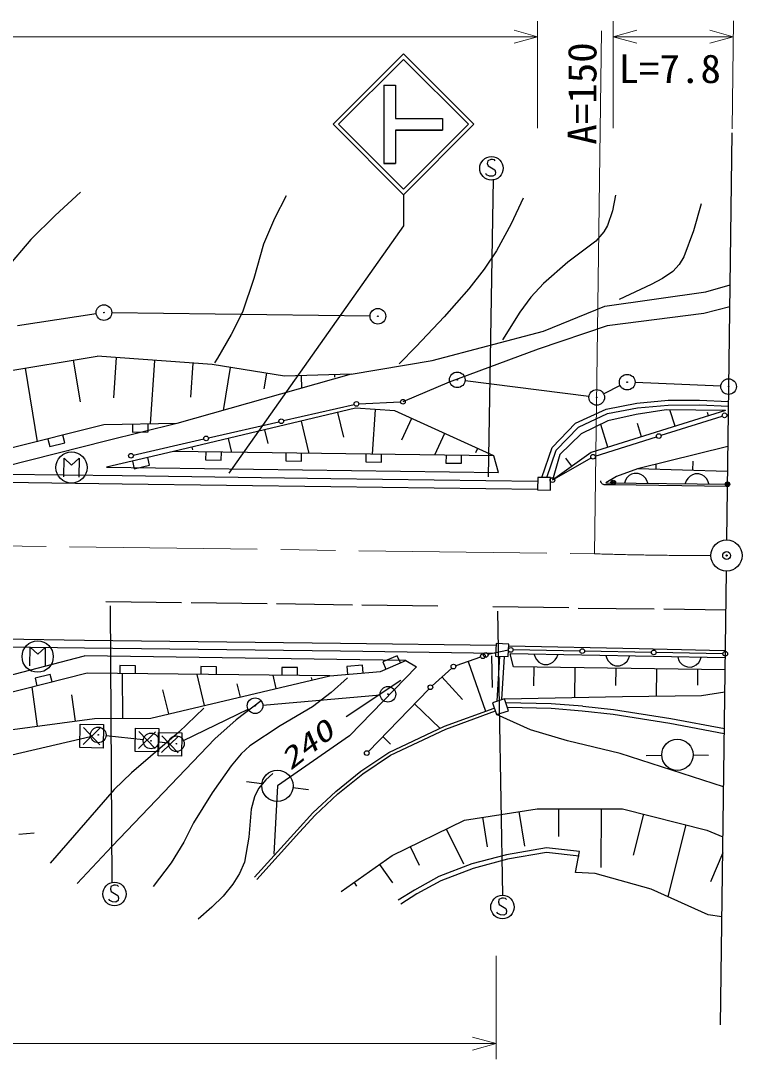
# Model space of a CAD drawing. Units: millimetres, scale not verified. Extents: x 40000 to 680000, y 20000 to 380000.
# Drawn here: x 310036 to 356147, y 249650 to 316034 of the extents above; entities that cross this region are included whole.
import ezdxf
from ezdxf.enums import TextEntityAlignment as Align

# ---------------------------------------------------------------- set-up
doc = ezdxf.new("R2010")
doc.units = ezdxf.units.MM
doc.header["$LTSCALE"] = 1000
doc.header["$PDMODE"] = 32
doc.header["$PDSIZE"] = 500
doc.linetypes.add('CHAIN', pattern=[18.5, 12, -1.5, 3.5, -1.5])
for name, color, linetype, lineweight in [('M-BGD', 7, 'Continuous', 25), ('M-BGD-EXST', 7, 'Continuous', 25), ('M-BMK', 2, 'CHAIN', 13), ('M-BMK-OTRS', 5, 'Continuous', 25), ('M-BMK-ROW', 30, 'Continuous', 25), ('M-BMK-SRVR', 3, 'Continuous', 25), ('M-STR-HTXT', 7, 'Continuous', 13), ('M-STR-STRC', 7, 'Continuous', 25)]:
    doc.layers.add(name, color=color, linetype=linetype, lineweight=lineweight)
doc.layers.add('M-OTRS', color=6, linetype='Continuous')
doc.styles.add('ＭＳ ゴシック', font='')
doc.styles.get('ＭＳ ゴシック').set_extended_font_data('MS Gothic')

msp = doc.modelspace()

# ---------------------------------------------------------------- linework, layer by layer
at = {"layer": 'M-BGD'}
for p, q in [((353828, 298703), (355370, 299157)), ((347368, 297799), (353828, 298703)), ((343454, 296196), (347368, 297799)), ((355352, 297742), (353700, 297311)), ((353700, 297311), (347513, 296535)), ((336338, 294321), (343454, 296196)), ((347513, 296535), (343107, 295036)), ((343107, 295036), (337425, 292941)), ((308769, 293569), (314919, 294588)), ((313382, 294333), (313823, 291670)), ((322268, 294066), (314919, 294588)), ((316144, 294501), (315962, 291928)), ((318594, 294327), (318305, 290258)), ((321043, 294153), (320888, 291965)), ((331157, 293436), (336338, 294321)), ((310307, 293824), (311084, 289127)), ((331157, 293436), (320016, 290290)), ((326897, 293311), (322268, 294066)), ((323426, 293877), (322976, 291125)), ((325740, 293500), (325576, 292497)), ((331157, 293436), (326897, 293311)), ((327962, 293342), (327986, 292540)), ((330092, 293404), (330097, 293244)), ((337425, 292941), (334464, 291676)), ((326833, 290472), (331343, 291510)), ((331639, 291550), (334315, 291670)), ((347445, 291207), (349421, 291585)), ((349421, 291585), (351408, 291771)), ((349463, 291287), (351423, 291471)), ((351408, 291771), (353418, 291788)), ((351423, 291471), (353412, 291488)), ((353412, 291488), (355270, 291402)), ((353418, 291788), (355274, 291702)), ((331438, 291277), (319801, 288495)), ((330274, 290999), (330654, 289407)), ((333948, 291095), (331438, 291277)), ((332693, 291186), (332485, 288325)), ((340274, 288221), (333948, 291095)), ((345501, 290303), (347445, 291207)), ((345678, 290054), (347538, 290920)), ((355072, 291122), (346485, 288438)), ((347538, 290920), (349463, 291287)), ((349376, 290865), (347563, 290462)), ((351295, 291157), (349376, 290865)), ((350957, 289533), (354874, 290766)), ((355072, 291122), (351295, 291157)), ((351852, 290115), (351527, 291155)), ((353999, 290786), (353934, 290994)), ((315337, 290203), (309155, 288639)), ((320016, 290290), (315337, 290203)), ((320016, 290290), (315531, 289190)), ((317177, 290237), (317186, 289737)), ((318186, 289756), (318176, 290256)), ((322030, 289367), (326540, 290405)), ((327947, 290443), (328440, 288379)), ((335002, 290616), (334373, 289230)), ((343995, 288746), (345501, 290303)), ((347563, 290462), (345851, 289623)), ((347558, 288773), (347101, 290235)), ((349705, 289444), (349443, 290282)), ((312853, 289059), (312730, 289544)), ((317186, 289737), (318186, 289756)), ((325619, 289886), (325831, 289002)), ((337111, 289658), (336481, 288272)), ((344257, 288586), (345678, 290054)), ((345851, 289623), (344492, 288309)), ((346755, 288210), (350671, 289443)), ((315531, 289190), (309063, 287541)), ((311761, 289298), (311884, 288814)), ((311884, 288814), (312853, 289059)), ((317227, 288262), (321737, 289300)), ((320965, 288773), (321007, 288597)), ((323292, 289330), (323503, 288446)), ((355237, 288829), (349462, 287391)), ((319801, 288495), (315523, 287495)), ((318263, 287622), (318149, 288109)), ((340274, 288221), (319801, 288495)), ((321860, 288468), (321853, 287968)), ((322853, 287954), (322860, 288454)), ((326979, 288399), (326972, 287899)), ((327972, 287886), (327978, 288386)), ((332097, 288330), (332090, 287830)), ((333090, 287817), (333097, 288317)), ((337215, 288262), (337209, 287762)), ((338209, 287748), (338215, 288248)), ((339220, 288700), (339094, 288423)), ((340577, 287154), (340274, 288221)), ((343347, 286836), (343995, 288746)), ((343662, 286831), (344257, 288586)), ((346485, 288438), (344016, 286671)), ((344492, 288309), (344016, 286671)), ((312788, 286881), (312808, 288081)), ((312808, 288081), (313280, 287633)), ((313280, 287633), (313768, 288064)), ((313768, 288064), (313748, 286865)), ((315523, 287495), (340577, 287154)), ((317175, 287881), (317289, 287395)), ((317289, 287395), (318263, 287622)), ((321853, 287968), (322853, 287954)), ((326972, 287899), (327972, 287886)), ((332090, 287830), (333090, 287817)), ((337209, 287762), (338209, 287748)), ((344146, 286745), (346482, 288090)), ((345250, 287554), (344872, 288082)), ((350639, 287356), (350649, 287686)), ((352992, 287285), (353010, 287881)), ((309050, 287054), (316521, 286955)), ((316521, 286955), (329859, 286782)), ((329859, 286782), (343070, 286607)), ((343084, 286841), (343071, 286041)), ((343898, 286827), (343084, 286841)), ((343885, 286027), (343898, 286827)), ((348115, 286910), (347420, 286486)), ((349462, 287391), (348115, 286910)), ((348769, 286806), (348678, 286657)), ((348920, 286955), (348769, 286806)), ((349071, 287044), (348920, 286955)), ((349251, 287102), (349071, 287044)), ((349491, 287101), (349251, 287102)), ((355216, 287219), (349462, 287391)), ((349671, 287039), (349491, 287101)), ((349820, 286948), (349671, 287039)), ((349969, 286797), (349820, 286948)), ((350058, 286646), (349969, 286797)), ((352813, 286926), (352662, 286777)), ((352964, 287014), (352813, 286926)), ((353144, 287073), (352964, 287014)), ((353384, 287071), (353144, 287073)), ((353564, 287010), (353384, 287071)), ((353713, 286919), (353564, 287010)), ((353862, 286768), (353713, 286919)), ((309043, 286534), (316514, 286435)), ((316514, 286435), (329852, 286262)), ((329852, 286262), (343064, 286088)), ((347104, 286597), (347105, 286627)), ((347114, 286547), (347104, 286597)), ((347143, 286487), (347114, 286547)), ((347172, 286446), (347143, 286487)), ((347212, 286416), (347172, 286446)), ((347271, 286385), (347212, 286416)), ((347321, 286374), (347271, 286385)), ((347401, 286373), (347321, 286374)), ((347901, 286365), (347401, 286373)), ((347420, 286486), (355206, 286418)), ((355204, 286256), (347901, 286365)), ((348678, 286657), (348617, 286477)), ((350117, 286466), (350058, 286646)), ((352571, 286627), (352510, 286448)), ((352662, 286777), (352571, 286627)), ((353951, 286617), (353862, 286768)), ((354010, 286436), (353951, 286617)), ((343071, 286041), (343885, 286027)), ((314105, 276427), (308934, 276497)), ((330470, 276230), (314105, 276427)), ((340410, 276096), (330470, 276230)), ((340414, 276216), (340385, 275416)), ((341227, 276186), (340414, 276216)), ((341198, 275386), (341227, 276186)), ((314099, 275927), (308926, 275997)), ((310626, 274795), (310646, 275995)), ((310646, 275995), (311118, 275547)), ((311118, 275547), (311606, 275979)), ((311606, 275979), (311585, 274779)), ((330464, 275730), (314099, 275927)), ((340391, 275596), (330463, 275730)), ((341207, 275790), (339898, 275521)), ((341226, 276068), (349550, 275897)), ((355063, 275315), (341314, 275555)), ((341522, 274725), (341314, 275555)), ((345775, 275739), (341504, 275817)), ((342856, 275528), (342913, 275347)), ((344293, 275323), (344356, 275502)), ((350345, 275655), (346075, 275734)), ((349550, 275897), (354047, 275792)), ((354916, 275572), (350645, 275650)), ((354047, 275792), (355069, 275787)), ((308608, 274009), (314104, 275432)), ((334645, 275131), (314104, 275432)), ((331870, 274839), (330874, 274753)), ((331913, 274341), (331870, 274839)), ((333030, 274438), (334645, 275131)), ((334100, 275441), (333181, 275047)), ((333181, 275047), (333378, 274588)), ((334297, 274982), (334100, 275441)), ((334645, 275131), (335334, 274743)), ((339429, 275362), (337832, 274801)), ((338630, 275082), (339749, 271898)), ((340116, 275427), (340172, 273412)), ((340385, 275416), (341198, 275386)), ((340484, 272536), (340660, 275406)), ((340790, 272638), (340960, 275395)), ((342913, 275347), (343000, 275195)), ((343000, 275195), (343148, 275043)), ((343148, 275043), (343296, 274950)), ((343296, 274950), (343475, 274887)), ((343475, 274887), (343715, 274883)), ((343715, 274883), (343896, 274940)), ((343896, 274940), (344047, 275027)), ((344047, 275027), (344200, 275175)), ((344200, 275175), (344293, 275323)), ((347439, 275448), (347496, 275267)), ((347496, 275267), (347583, 275116)), ((347583, 275116), (347730, 274963)), ((347730, 274963), (347879, 274870)), ((347879, 274870), (348058, 274807)), ((348298, 274803), (348479, 274860)), ((348479, 274860), (348630, 274947)), ((348630, 274947), (348783, 275095)), ((348783, 275095), (348875, 275243)), ((348875, 275243), (348939, 275422)), ((352022, 275368), (352078, 275187)), ((352078, 275187), (352166, 275036)), ((352166, 275036), (352313, 274883)), ((352313, 274883), (352462, 274790)), ((353061, 274780), (353213, 274867)), ((353213, 274867), (353366, 275015)), ((353366, 275015), (353458, 275163)), ((353458, 275163), (353521, 275342)), ((314285, 274333), (308826, 272952)), ((311917, 274250), (310948, 274005)), ((312040, 273765), (311917, 274250)), ((329800, 274158), (314285, 274333)), ((316376, 274810), (316371, 274310)), ((317376, 274798), (316376, 274810)), ((316549, 271442), (316539, 274308)), ((317371, 274298), (317376, 274798)), ((321781, 272261), (321310, 274254)), ((321548, 274751), (321543, 274251)), ((322548, 274740), (321548, 274751)), ((322543, 274240), (322548, 274740)), ((326364, 273345), (326162, 274199)), ((326720, 274693), (326714, 274193)), ((327720, 274681), (326720, 274693)), ((327714, 274181), (327720, 274681)), ((329800, 274158), (333030, 274438)), ((330874, 274753), (330917, 274255)), ((335334, 274743), (331048, 270330)), ((337579, 274651), (336328, 273525)), ((355053, 274532), (341522, 274725)), ((342830, 274706), (342813, 273517)), ((345446, 274669), (345419, 272772)), ((348062, 274632), (348046, 273545)), ((348058, 274807), (348298, 274803)), ((350678, 274594), (350653, 272858)), ((352462, 274790), (352640, 274727)), ((352640, 274727), (352880, 274723)), ((352880, 274723), (353061, 274780)), ((353294, 274557), (353279, 273559)), ((310948, 274005), (311071, 273520)), ((318344, 271448), (329800, 274158)), ((324072, 272803), (323870, 273657)), ((328655, 273887), (328614, 274058)), ((334338, 273855), (330834, 271542)), ((336953, 274088), (338259, 272637)), ((311095, 270942), (310758, 273441)), ((313534, 271271), (313309, 272937)), ((319490, 271719), (319126, 273256)), ((336112, 273317), (332257, 269328)), ((348498, 272829), (353538, 272897)), ((353538, 272897), (355035, 273128)), ((335200, 272374), (336833, 270796)), ((340961, 272690), (340193, 272443)), ((340193, 272443), (340438, 271682)), ((340961, 272690), (348498, 272829)), ((341206, 271928), (340961, 272690)), ((341036, 272458), (343943, 272390)), ((343943, 272390), (345942, 272231)), ((345951, 272230), (347930, 272010)), ((337123, 270932), (340303, 272102)), ((337200, 270748), (340372, 271915)), ((340438, 271682), (341206, 271928)), ((342613, 270701), (340438, 271682)), ((341143, 272156), (343927, 272090)), ((343927, 272090), (345918, 271932)), ((345918, 271932), (347889, 271713)), ((347889, 271713), (351521, 271127)), ((347930, 272010), (351576, 271422)), ((307436, 270448), (314754, 271435)), ((313804, 269567), (313830, 271067)), ((313830, 271067), (315329, 271042)), ((314036, 270854), (315098, 269756)), ((314754, 271435), (318344, 271448)), ((315329, 271042), (315304, 269542)), ((333565, 269258), (337123, 270932)), ((351521, 271127), (355000, 270477)), ((351576, 271422), (355004, 270782)), ((314018, 269774), (315116, 270836)), ((317343, 269317), (317368, 270817)), ((317368, 270817), (318868, 270792)), ((317557, 269524), (318655, 270586)), ((317575, 270604), (318636, 269506)), ((318810, 269044), (318835, 270544)), ((318835, 270544), (320335, 270519)), ((318868, 270792), (318843, 269292)), ((319024, 269251), (320122, 270312)), ((319042, 270331), (320104, 269233)), ((320335, 270519), (320310, 269019)), ((331048, 270330), (326438, 267128)), ((333169, 270272), (333670, 269787)), ((333664, 269083), (337200, 270748)), ((344979, 269997), (342613, 270701)), ((315304, 269542), (313804, 269567)), ((348352, 269204), (344979, 269997)), ((318843, 269292), (317343, 269317)), ((320310, 269019), (318810, 269044)), ((331774, 268061), (333565, 269258)), ((331892, 267899), (333664, 269083)), ((354956, 267059), (348352, 269204)), ((351002, 269076), (350003, 269042)), ((353002, 269103), (354002, 269096)), ((330168, 266771), (331774, 268061)), ((330299, 266620), (331892, 267899)), ((325445, 267252), (324453, 267377)), ((326438, 267128), (326202, 262758)), ((327431, 267012), (328424, 266897)), ((328706, 265396), (330168, 266771)), ((328849, 265255), (330299, 266620)), ((338386, 264937), (343041, 265665)), ((343041, 265665), (348486, 265651)), ((344402, 265661), (344398, 263889)), ((347124, 265654), (347115, 261910)), ((348486, 265651), (353893, 264288)), ((327696, 264290), (328706, 265396)), ((327844, 264155), (328849, 265255)), ((333779, 262678), (338386, 264937)), ((339550, 265119), (339844, 263234)), ((341877, 265483), (342224, 263264)), ((349837, 265310), (349179, 262699)), ((324983, 261280), (327696, 264290)), ((337234, 264372), (338325, 262148)), ((352541, 264629), (351385, 260042)), ((353893, 264288), (354915, 263857)), ((309906, 264038), (310903, 264114)), ((325131, 261146), (327844, 264155)), ((334931, 263242), (335508, 262066)), ((343635, 263158), (341080, 262723)), ((345756, 262935), (343635, 263158)), ((345495, 261593), (345756, 262935)), ((330521, 260382), (333779, 262678)), ((341080, 262723), (338865, 262134)), ((341144, 262429), (338957, 261848)), ((343644, 262855), (341144, 262429)), ((345725, 262637), (343644, 262855)), ((354902, 262836), (354119, 260981)), ((332965, 262104), (333792, 260930)), ((338865, 262134), (336751, 261327)), ((338957, 261848), (336878, 261054)), ((346752, 261513), (345495, 261593)), ((331336, 260956), (331501, 260721)), ((336751, 261327), (335195, 260468)), ((336878, 261054), (335356, 260215)), ((350325, 260516), (346752, 261513)), ((335195, 260468), (334167, 259810)), ((353971, 258886), (350325, 260516)), ((335356, 260215), (334329, 259558)), ((354849, 258761), (353971, 258886))]:
    msp.add_line(p, q, dxfattribs=at)
for points in [[(313862, 305077), (312229, 303594), (310672, 302043), (309118, 300214)], [(326995, 304836), (326259, 303402), (325540, 301753), (324933, 299564), (324209, 297411), (323492, 295975), (322610, 294462), (322428, 294161)], [(348057, 304891), (347858, 303877), (347539, 302941), (347308, 302541), (346801, 301955), (345007, 300593), (343440, 299246), (342645, 298360), (341933, 297397), (340829, 295638)], [(342156, 304692), (341386, 303061), (340435, 301325), (339653, 300165), (338669, 298899), (337101, 297103), (335309, 295219), (334217, 294108)], [(353531, 304336), (353037, 302611), (352424, 300950), (352113, 300446), (351704, 300009), (351054, 299551), (350326, 299175), (348279, 298224)], [(330923, 274038), (329876, 273102), (328687, 272181), (326625, 270954), (324668, 269674), (324125, 269167), (323484, 268402), (322272, 266670), (321085, 264768), (320448, 263520), (319643, 262197), (318499, 260697)], [(325393, 272569), (323813, 271336), (322441, 270122), (315873, 263272), (313643, 260875)], [(321735, 272084), (320143, 270565), (318335, 268993), (317113, 267960), (316009, 266885), (311924, 262182)], [(326137, 267922), (325691, 267516), (325239, 266948), (324974, 266416), (324756, 265637), (324613, 263846), (324336, 262251), (324012, 261513), (323600, 260849), (322968, 260079), (322254, 259374), (321366, 258594)]]:
    msp.add_lwpolyline(points, dxfattribs=at)
for centre, radius in [((331489, 291544), 150), ((334464, 291676), 150), ((355017, 290811), 150), ((326687, 290438), 150), ((321884, 289333), 150), ((350814, 289488), 150), ((313278, 287473), 1000), ((317081, 288228), 150), ((346612, 288165), 150), ((344016, 286671), 150), ((347903, 286515), 150), ((347903, 286515), 90), ((347903, 286515), 30), ((355206, 286406), 150), ((355206, 286406), 90), ((355206, 286406), 30), ((311116, 275387), 1000), ((339570, 275412), 150), ((339751, 275491), 150), ((341354, 275820), 150), ((345925, 275736), 150), ((350495, 275653), 150), ((355066, 275569), 150), ((337691, 274752), 150), ((336216, 273425), 150), ((352002, 269110), 1000), ((332153, 269221), 150), ((326438, 267128), 1000)]:
    msp.add_circle(centre, radius, dxfattribs=at)
at = {"layer": 'M-BGD-EXST'}
for p, q in [((339887, 307087), (339854, 306907)), ((339854, 306907), (339912, 306756)), ((340069, 307174), (339887, 307087)), ((339912, 306756), (340328, 306509)), ((340189, 307172), (340069, 307174)), ((340308, 307140), (340189, 307172)), ((340367, 307079), (340308, 307140)), ((339812, 306188), (339754, 306279)), ((339991, 306095), (339812, 306188)), ((340201, 306091), (339991, 306095)), ((340352, 306179), (340201, 306091)), ((340328, 306509), (340385, 306358)), ((340385, 306358), (340352, 306179)), ((339938, 286881), (340244, 305898)), ((315749, 278635), (315861, 260917)), ((340503, 278282), (340821, 260148)), ((315795, 260696), (315762, 260516)), ((315762, 260516), (315819, 260365)), ((315976, 260783), (315795, 260696)), ((315819, 260365), (316235, 260118)), ((316096, 260781), (315976, 260783)), ((316216, 260749), (316096, 260781)), ((316275, 260688), (316216, 260749)), ((315720, 259797), (315661, 259888)), ((315898, 259704), (315720, 259797)), ((316108, 259700), (315898, 259704)), ((316260, 259788), (316108, 259700)), ((316235, 260118), (316293, 259967)), ((316293, 259967), (316260, 259788)), ((340592, 259863), (340559, 259683)), ((340559, 259683), (340617, 259532)), ((340774, 259950), (340592, 259863)), ((340894, 259948), (340774, 259950)), ((341013, 259916), (340894, 259948)), ((341072, 259855), (341013, 259916)), ((340517, 258964), (340459, 259055)), ((340696, 258871), (340517, 258964)), ((340617, 259532), (341033, 259285)), ((341057, 258955), (340906, 258867)), ((341033, 259285), (341090, 259134)), ((341090, 259134), (341057, 258955)), ((340906, 258867), (340696, 258871))]:
    msp.add_line(p, q, dxfattribs=at)
for centre in [(340119, 306603), (316027, 260212), (340824, 259379)]:
    msp.add_circle(centre, 750, dxfattribs=at)
at = {"layer": 'M-BMK'}
msp.add_line((276155, 282904), (346714, 281958), dxfattribs=at)
msp.add_arc((354153, 531847), 250000, 268.29486, 269.99861, dxfattribs=at)
at = {"layer": 'M-BMK-OTRS'}
for p, q in [((355160, 282849), (355495, 308873)), ((354760, 251851), (355134, 280849))]:
    msp.add_line(p, q, dxfattribs=at)
at = {"layer": 'M-BMK-ROW'}
for p, q in [((314858, 297305), (309833, 296537)), ((332359, 297152), (315852, 297374)), ((346352, 292020), (338431, 293018)), ((354775, 292671), (349294, 292910)), ((348347, 292708), (347295, 292181)), ((325512, 272292), (333004, 272941)), ((320431, 270034), (324564, 272032)), ((314502, 270269), (309455, 269080)), ((317865, 270057), (315485, 270327)), ((318858, 269945), (319484, 269873))]:
    msp.add_line(p, q, dxfattribs=at)
for centre, radius in [((315352, 297381), 500), ((315352, 297381), 20), ((332859, 297145), 500), ((332859, 297145), 20), ((337935, 293081), 500), ((348794, 292931), 500), ((337935, 293081), 20), ((348794, 292931), 20), ((355274, 292649), 500), ((346848, 291958), 500), ((355274, 292649), 20), ((346848, 291958), 20), ((333502, 272984), 500), ((333502, 272984), 20), ((325014, 272249), 500), ((325014, 272249), 20), ((314989, 270384), 500), ((314989, 270384), 20), ((318361, 270001), 500), ((319981, 269817), 500), ((318361, 270001), 20), ((319981, 269817), 20)]:
    msp.add_circle(centre, radius, dxfattribs=at)
at = {"layer": 'M-BMK-SRVR'}
for radius in [1000, 40]:
    msp.add_circle((355147, 281849), radius, dxfattribs=at)
at = {"layer": 'M-OTRS'}
msp.add_point((355147, 281849), dxfattribs=at)
at = {"layer": 'M-STR-HTXT'}
for p, q in [((343071, 316015), (343071, 309175)), ((347901, 309175), (347901, 316015)), ((355499, 309131), (355588, 316034)), ((341571, 315435), (343071, 315015)), ((346714, 281958), (347163, 315388)), ((347901, 315015), (349401, 315435)), ((354075, 315435), (355575, 315015)), ((156606, 315015), (343071, 315015)), ((343071, 315015), (341571, 314595)), ((349401, 314595), (347901, 315015)), ((347901, 315015), (355575, 315015)), ((355575, 315015), (354075, 314595)), ((340410, 249650), (340410, 256258)), ((338910, 251070), (340410, 250650)), ((174483, 250650), (340410, 250650)), ((340410, 250650), (338910, 250230))]:
    msp.add_line(p, q, dxfattribs=at)
at = {"layer": 'M-STR-STRC'}
for p, q in [((329996, 309417), (334496, 313917)), ((330350, 309417), (334496, 313564)), ((338996, 309417), (334496, 313917)), ((338643, 309417), (334496, 313564)), ((333245, 311917), (333245, 306917)), ((333245, 311917), (333995, 311917)), ((333245, 311916), (333995, 311916)), ((333245, 311916), (333245, 306916)), ((333995, 311917), (333995, 309792)), ((333995, 311916), (333995, 309792)), ((329996, 309417), (334496, 304916)), ((330350, 309417), (334496, 305270)), ((333995, 309792), (336995, 309792)), ((333995, 309792), (336995, 309792)), ((334496, 305270), (338643, 309417)), ((334496, 304917), (338996, 309417)), ((336995, 309792), (336995, 309042)), ((336995, 309792), (336995, 309042)), ((336995, 309042), (333995, 309042)), ((333995, 309042), (333995, 306916)), ((333995, 309042), (336995, 309042)), ((333995, 309042), (333995, 306917)), ((333245, 306917), (333995, 306917)), ((333995, 306916), (333245, 306916)), ((334496, 304916), (334496, 302916)), ((334496, 302916), (323341, 287121)), ((315466, 278920), (320307, 278854)), ((320923, 278847), (325775, 278775)), ((326383, 278773), (331234, 278707)), ((331840, 278695), (336692, 278636)), ((340208, 278588), (345057, 278517)), ((345661, 278490), (350523, 278442)), ((351130, 278437), (355102, 278378))]:
    msp.add_line(p, q, dxfattribs=at)

# ---------------------------------------------------------------- texts
at = {"layer": 'M-BGD', "style": 'ＭＳ ゴシック', "oblique": 15, "width": 1.4}
msp.add_text('240', height=1320, rotation=38.5, dxfattribs=at).set_placement((327511, 267752), align=Align.BOTTOM_LEFT)
at = {"layer": 'M-STR-HTXT', "style": 'ＭＳ ゴシック', "width": 1.05}
msp.add_text('A=150', height=1833, rotation=90, dxfattribs=at).set_placement((347381, 308111), align=Align.BOTTOM_LEFT)
msp.add_text('L=7.8', height=1833, dxfattribs=at).set_placement((348241, 311503), align=Align.BOTTOM_LEFT)

doc.saveas('drawing.dxf')
